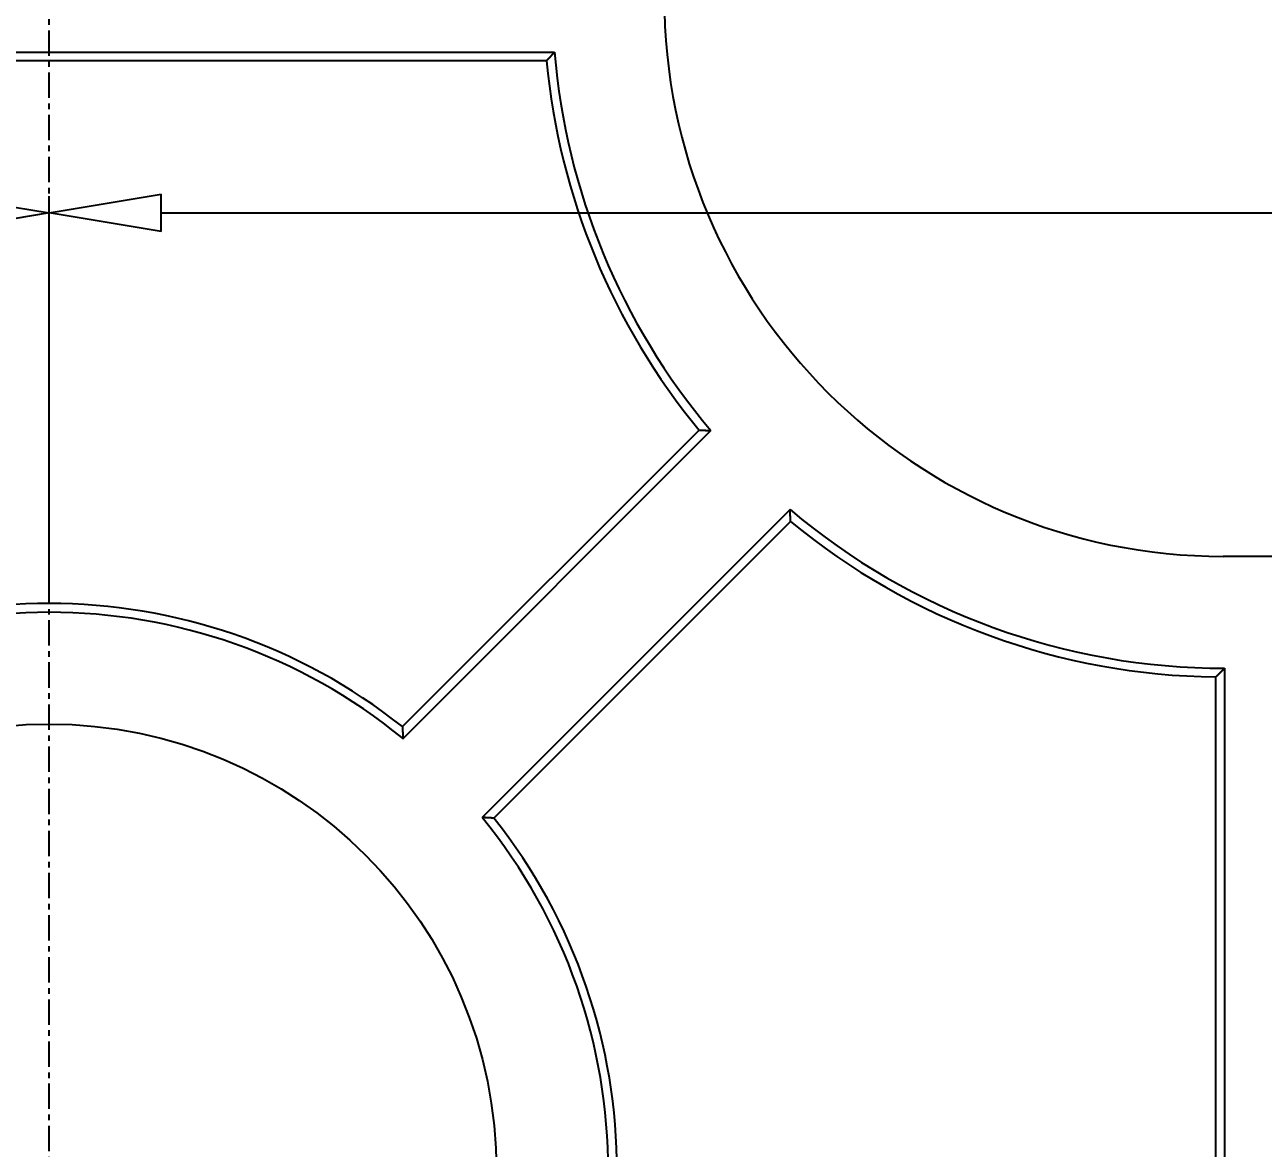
# Model space of a CAD drawing. Extents: x -268 to 907, y 393 to 1224.
# Drawn here: x 249.23 to 271.38, y 827.46 to 847.56 of the extents above; entities that cross this region are included whole.
import ezdxf

# ---------------------------------------------------------------- set-up
doc = ezdxf.new("R2010")
doc.units = 0
doc.header["$LTSCALE"] = 1.21
doc.header["$MEASUREMENT"] = 0
doc.linetypes.add('CENTER', pattern=[0.6, 0.375, -0.075, 0.075, -0.075])
doc.layers.get('0').update_dxf_attribs({"linetype": 'CONTINUOUS'})
doc.layers.get('DEFPOINTS').update_dxf_attribs({"linetype": 'CONTINUOUS'})
doc.layers.add('DIM', color=82, linetype='CONTINUOUS')
doc.styles.get("Standard").update_dxf_attribs({"font": 'txt', "bigfont": 'gbcbig.shx'})
doc.styles.add('TXT', font='txt.shx', dxfattribs={"bigfont": 'gbcbig.shx'})
doc.dimstyles.new('Y3', dxfattribs={"dimtxt": 3, "dimasz": 2, "dimexe": 0.3, "dimexo": 0.3, "dimgap": 0.66, "dimtad": 0, "dimdec": 4, "dimdsep": 46, "dimtxsty": 'Standard', "dimcen": 0, "dimclrd": 3, "dimclre": 3, "dimadec": 0, "dimazin": 0, "dimtfac": 1, "dimtdec": 4, "dimtofl": 0, "dimtmove": 2, "dimatfit": 3, "dimfxl": 0, "dimtolj": 1, "dimarcsym": 0})

# ---------------------------------------------------------------- blocks, each defined once
blk = doc.blocks.new('_CLOSEDBLANK')
at = {"color": 0, "linetype": 'ByBlock'}
for p, q in [((-1, 0.167), (0, 0)), ((-1, 0.167), (-1, -0.167)), ((0, 0), (-1, -0.167))]:
    blk.add_line(p, q, dxfattribs=at)
blk = doc.blocks.new('*D52')
at = {"layer": 'DEFPOINTS', "color": 0}
for p in [(249.664, 844.191), (249.664, 837.192), (163.664, 833.268)]:
    blk.add_point(p, dxfattribs=at)
at = {"layer": 'DIM', "color": 3, "lineweight": -2}
for p, q in [((163.664, 833.568), (163.664, 844.491)), ((249.664, 837.492), (249.664, 844.491)), ((165.664, 844.191), (202.671, 844.191)), ((247.664, 844.191), (210.657, 844.191))]:
    blk.add_line(p, q, dxfattribs=at)
at = {"layer": 'DIM', "color": 3, "lineweight": -2, "xscale": 2, "yscale": 2, "zscale": 2, "rotation": 180}
blk.add_blockref('_CLOSEDBLANK', (163.664, 844.191), dxfattribs=at)
at = {"layer": 'DIM', "color": 3, "lineweight": -2, "xscale": 2, "yscale": 2, "zscale": 2}
blk.add_blockref('_CLOSEDBLANK', (249.664, 844.191), dxfattribs=at)
at = {"layer": 'DIM', "color": 0, "insert": (206.664, 844.191), "char_height": 4, "attachment_point": 5, "style": 'TXT'}
blk.add_mtext('\\A1;86', dxfattribs=at)
blk = doc.blocks.new('*D57')
at = {"layer": 'DEFPOINTS', "color": 0}
for p in [(249.664, 844.191), (249.664, 837.192), (335.664, 833.268)]:
    blk.add_point(p, dxfattribs=at)
at = {"layer": 'DIM', "color": 3, "lineweight": -2}
for p, q in [((249.664, 837.492), (249.664, 844.491)), ((335.664, 833.568), (335.664, 844.491)), ((251.664, 844.191), (288.671, 844.191)), ((333.664, 844.191), (296.657, 844.191))]:
    blk.add_line(p, q, dxfattribs=at)
at = {"layer": 'DIM', "color": 3, "lineweight": -2, "xscale": 2, "yscale": 2, "zscale": 2, "rotation": 180}
blk.add_blockref('_CLOSEDBLANK', (249.664, 844.191), dxfattribs=at)
at = {"layer": 'DIM', "color": 3, "lineweight": -2, "xscale": 2, "yscale": 2, "zscale": 2}
blk.add_blockref('_CLOSEDBLANK', (335.664, 844.191), dxfattribs=at)
at = {"layer": 'DIM', "color": 0, "insert": (292.664, 844.191), "char_height": 4, "attachment_point": 5, "style": 'TXT'}
blk.add_mtext('\\A1;86', dxfattribs=at)

msp = doc.modelspace()

# ---------------------------------------------------------------- linework, layer by layer
at = {"color": 1, "linetype": 'CENTER'}
msp.add_line((249.66401, 635.19808), (249.66401, 1018.89201), dxfattribs=at)
at = {"color": 7, "linetype": 'Continuous'}
for p, q in [((240.62421, 847.06852), (258.70381, 847.06852)), ((258.55977, 846.9113), (240.76826, 846.9113)), ((255.98121, 834.9988), (261.28831, 840.3059)), ((255.99253, 834.78777), (261.50114, 840.29638)), ((262.91535, 838.88217), (257.40674, 833.37356)), ((262.92487, 838.66934), (257.61777, 833.36224)), ((322.71334, 838.04504), (270.66401, 838.04504)), ((270.53145, 818.20154), (270.53145, 835.88854)), ((270.68868, 836.04507), (270.68868, 818.04502))]:
    msp.add_line(p, q, dxfattribs=at)
at = {"color": 7}
for points in [[(258.56, 846.911, 0), (258.561, 846.912, 0), (258.561, 846.913, 0), (258.562, 846.914, 0), (258.563, 846.915, 0), (258.564, 846.915, 0), (258.564, 846.916, 0), (258.565, 846.917, 0), (258.566, 846.918, 0), (258.567, 846.919, 0), (258.567, 846.92, 0), (258.568, 846.92, 0), (258.569, 846.921, 0), (258.57, 846.922, 0), (258.57, 846.923, 0), (258.571, 846.924, 0), (258.572, 846.924, 0), (258.573, 846.925, 0), (258.573, 846.926, 0), (258.574, 846.927, 0), (258.575, 846.928, 0), (258.576, 846.929, 0), (258.576, 846.929, 0), (258.577, 846.93, 0), (258.578, 846.931, 0), (258.579, 846.932, 0), (258.579, 846.933, 0), (258.58, 846.934, 0), (258.581, 846.934, 0), (258.582, 846.935, 0), (258.582, 846.936, 0), (258.583, 846.937, 0), (258.584, 846.938, 0), (258.585, 846.939, 0), (258.585, 846.939, 0), (258.586, 846.94, 0), (258.587, 846.941, 0), (258.588, 846.942, 0), (258.588, 846.943, 0), (258.589, 846.943, 0), (258.59, 846.944, 0), (258.591, 846.945, 0), (258.591, 846.946, 0), (258.592, 846.947, 0), (258.593, 846.948, 0), (258.594, 846.948, 0), (258.594, 846.949, 0), (258.595, 846.95, 0), (258.596, 846.951, 0), (258.597, 846.952, 0), (258.597, 846.953, 0), (258.598, 846.953, 0), (258.599, 846.954, 0), (258.6, 846.955, 0), (258.6, 846.956, 0), (258.601, 846.957, 0), (258.602, 846.957, 0), (258.603, 846.958, 0), (258.603, 846.959, 0), (258.604, 846.96, 0), (258.605, 846.961, 0), (258.606, 846.962, 0), (258.606, 846.962, 0), (258.607, 846.963, 0), (258.608, 846.964, 0), (258.609, 846.965, 0), (258.609, 846.966, 0), (258.61, 846.967, 0), (258.611, 846.967, 0), (258.612, 846.968, 0), (258.612, 846.969, 0), (258.613, 846.97, 0), (258.614, 846.971, 0), (258.615, 846.971, 0), (258.615, 846.972, 0), (258.616, 846.973, 0), (258.617, 846.974, 0), (258.618, 846.975, 0), (258.618, 846.976, 0), (258.619, 846.976, 0), (258.62, 846.977, 0), (258.621, 846.978, 0), (258.621, 846.979, 0), (258.622, 846.98, 0), (258.623, 846.981, 0), (258.624, 846.981, 0), (258.625, 846.982, 0), (258.625, 846.983, 0), (258.626, 846.984, 0), (258.627, 846.985, 0), (258.628, 846.985, 0), (258.628, 846.986, 0), (258.629, 846.987, 0), (258.63, 846.988, 0), (258.631, 846.989, 0), (258.631, 846.99, 0), (258.632, 846.99, 0), (258.633, 846.991, 0), (258.634, 846.992, 0), (258.634, 846.993, 0), (258.635, 846.994, 0), (258.636, 846.995, 0), (258.637, 846.995, 0), (258.637, 846.996, 0), (258.638, 846.997, 0), (258.639, 846.998, 0), (258.64, 846.999, 0), (258.64, 846.999, 0), (258.641, 847, 0), (258.642, 847.001, 0), (258.643, 847.002, 0), (258.643, 847.003, 0), (258.644, 847.004, 0), (258.645, 847.004, 0), (258.646, 847.005, 0), (258.646, 847.006, 0), (258.647, 847.007, 0), (258.648, 847.008, 0), (258.649, 847.009, 0), (258.649, 847.009, 0), (258.65, 847.01, 0), (258.651, 847.011, 0), (258.652, 847.012, 0), (258.652, 847.013, 0), (258.653, 847.013, 0), (258.654, 847.014, 0), (258.655, 847.015, 0), (258.655, 847.016, 0), (258.656, 847.017, 0), (258.657, 847.018, 0), (258.658, 847.018, 0), (258.658, 847.019, 0), (258.659, 847.02, 0), (258.66, 847.021, 0), (258.661, 847.022, 0), (258.661, 847.023, 0), (258.662, 847.023, 0), (258.663, 847.024, 0), (258.664, 847.025, 0), (258.665, 847.026, 0), (258.665, 847.027, 0), (258.666, 847.027, 0), (258.667, 847.028, 0), (258.668, 847.029, 0), (258.668, 847.03, 0), (258.669, 847.031, 0), (258.67, 847.032, 0), (258.671, 847.032, 0), (258.671, 847.033, 0), (258.672, 847.034, 0), (258.673, 847.035, 0), (258.674, 847.036, 0), (258.674, 847.036, 0), (258.675, 847.037, 0), (258.676, 847.038, 0), (258.677, 847.039, 0), (258.677, 847.04, 0), (258.678, 847.041, 0), (258.679, 847.041, 0), (258.68, 847.042, 0), (258.68, 847.043, 0), (258.681, 847.044, 0), (258.682, 847.045, 0), (258.683, 847.046, 0), (258.683, 847.046, 0), (258.684, 847.047, 0), (258.685, 847.048, 0), (258.686, 847.049, 0), (258.686, 847.05, 0), (258.687, 847.05, 0), (258.688, 847.051, 0), (258.689, 847.052, 0), (258.689, 847.053, 0), (258.69, 847.054, 0), (258.691, 847.055, 0), (258.692, 847.055, 0), (258.692, 847.056, 0), (258.693, 847.057, 0), (258.694, 847.058, 0), (258.695, 847.059, 0), (258.695, 847.059, 0), (258.696, 847.06, 0), (258.697, 847.061, 0), (258.698, 847.062, 0), (258.699, 847.063, 0), (258.699, 847.064, 0), (258.7, 847.064, 0), (258.701, 847.065, 0), (258.702, 847.066, 0), (258.702, 847.067, 0), (258.703, 847.068, 0), (258.704, 847.069, 0)], [(261.288, 840.306, 0), (261.289, 840.306, 0), (261.291, 840.306, 0), (261.292, 840.306, 0), (261.293, 840.306, 0), (261.294, 840.306, 0), (261.295, 840.306, 0), (261.296, 840.306, 0), (261.297, 840.305, 0), (261.298, 840.305, 0), (261.299, 840.305, 0), (261.301, 840.305, 0), (261.302, 840.305, 0), (261.303, 840.305, 0), (261.304, 840.305, 0), (261.305, 840.305, 0), (261.306, 840.305, 0), (261.307, 840.305, 0), (261.308, 840.305, 0), (261.309, 840.305, 0), (261.311, 840.305, 0), (261.312, 840.305, 0), (261.313, 840.305, 0), (261.314, 840.305, 0), (261.315, 840.305, 0), (261.316, 840.305, 0), (261.317, 840.305, 0), (261.318, 840.304, 0), (261.32, 840.304, 0), (261.321, 840.304, 0), (261.322, 840.304, 0), (261.323, 840.304, 0), (261.324, 840.304, 0), (261.325, 840.304, 0), (261.326, 840.304, 0), (261.327, 840.304, 0), (261.328, 840.304, 0), (261.33, 840.304, 0), (261.331, 840.304, 0), (261.332, 840.304, 0), (261.333, 840.304, 0), (261.334, 840.304, 0), (261.335, 840.304, 0), (261.336, 840.304, 0), (261.337, 840.304, 0), (261.338, 840.304, 0), (261.34, 840.303, 0), (261.341, 840.303, 0), (261.342, 840.303, 0), (261.343, 840.303, 0), (261.344, 840.303, 0), (261.345, 840.303, 0), (261.346, 840.303, 0), (261.347, 840.303, 0), (261.348, 840.303, 0), (261.35, 840.303, 0), (261.351, 840.303, 0), (261.352, 840.303, 0), (261.353, 840.303, 0), (261.354, 840.303, 0), (261.355, 840.303, 0), (261.356, 840.303, 0), (261.357, 840.303, 0), (261.359, 840.303, 0), (261.36, 840.303, 0), (261.361, 840.303, 0), (261.362, 840.302, 0), (261.363, 840.302, 0), (261.364, 840.302, 0), (261.365, 840.302, 0), (261.366, 840.302, 0), (261.367, 840.302, 0), (261.369, 840.302, 0), (261.37, 840.302, 0), (261.371, 840.302, 0), (261.372, 840.302, 0), (261.373, 840.302, 0), (261.374, 840.302, 0), (261.375, 840.302, 0), (261.376, 840.302, 0), (261.377, 840.302, 0), (261.379, 840.302, 0), (261.38, 840.302, 0), (261.381, 840.302, 0), (261.382, 840.302, 0), (261.383, 840.302, 0), (261.384, 840.301, 0), (261.385, 840.301, 0), (261.386, 840.301, 0), (261.387, 840.301, 0), (261.389, 840.301, 0), (261.39, 840.301, 0), (261.391, 840.301, 0), (261.392, 840.301, 0), (261.393, 840.301, 0), (261.394, 840.301, 0), (261.395, 840.301, 0), (261.396, 840.301, 0), (261.398, 840.301, 0), (261.399, 840.301, 0), (261.4, 840.301, 0), (261.401, 840.301, 0), (261.402, 840.301, 0), (261.403, 840.301, 0), (261.404, 840.301, 0), (261.405, 840.301, 0), (261.406, 840.3, 0), (261.408, 840.3, 0), (261.409, 840.3, 0), (261.41, 840.3, 0), (261.411, 840.3, 0), (261.412, 840.3, 0), (261.413, 840.3, 0), (261.414, 840.3, 0), (261.415, 840.3, 0), (261.416, 840.3, 0), (261.418, 840.3, 0), (261.419, 840.3, 0), (261.42, 840.3, 0), (261.421, 840.3, 0), (261.422, 840.3, 0), (261.423, 840.3, 0), (261.424, 840.3, 0), (261.425, 840.3, 0), (261.426, 840.3, 0), (261.428, 840.3, 0), (261.429, 840.299, 0), (261.43, 840.299, 0), (261.431, 840.299, 0), (261.432, 840.299, 0), (261.433, 840.299, 0), (261.434, 840.299, 0), (261.435, 840.299, 0), (261.437, 840.299, 0), (261.438, 840.299, 0), (261.439, 840.299, 0), (261.44, 840.299, 0), (261.441, 840.299, 0), (261.442, 840.299, 0), (261.443, 840.299, 0), (261.444, 840.299, 0), (261.445, 840.299, 0), (261.447, 840.299, 0), (261.448, 840.299, 0), (261.449, 840.299, 0), (261.45, 840.299, 0), (261.451, 840.299, 0), (261.452, 840.298, 0), (261.453, 840.298, 0), (261.454, 840.298, 0), (261.455, 840.298, 0), (261.457, 840.298, 0), (261.458, 840.298, 0), (261.459, 840.298, 0), (261.46, 840.298, 0), (261.461, 840.298, 0), (261.462, 840.298, 0), (261.463, 840.298, 0), (261.464, 840.298, 0), (261.465, 840.298, 0), (261.467, 840.298, 0), (261.468, 840.298, 0), (261.469, 840.298, 0), (261.47, 840.298, 0), (261.471, 840.298, 0), (261.472, 840.298, 0), (261.473, 840.298, 0), (261.474, 840.298, 0), (261.476, 840.297, 0), (261.477, 840.297, 0), (261.478, 840.297, 0), (261.479, 840.297, 0), (261.48, 840.297, 0), (261.481, 840.297, 0), (261.482, 840.297, 0), (261.483, 840.297, 0), (261.484, 840.297, 0), (261.486, 840.297, 0), (261.487, 840.297, 0), (261.488, 840.297, 0), (261.489, 840.297, 0), (261.49, 840.297, 0), (261.491, 840.297, 0), (261.492, 840.297, 0), (261.493, 840.297, 0), (261.494, 840.297, 0), (261.496, 840.297, 0), (261.497, 840.297, 0), (261.498, 840.297, 0), (261.499, 840.296, 0), (261.5, 840.296, 0), (261.501, 840.296, 0)], [(262.925, 838.669, 0), (262.925, 838.67, 0), (262.925, 838.672, 0), (262.925, 838.673, 0), (262.925, 838.674, 0), (262.925, 838.675, 0), (262.925, 838.676, 0), (262.925, 838.677, 0), (262.924, 838.678, 0), (262.924, 838.679, 0), (262.924, 838.68, 0), (262.924, 838.682, 0), (262.924, 838.683, 0), (262.924, 838.684, 0), (262.924, 838.685, 0), (262.924, 838.686, 0), (262.924, 838.687, 0), (262.924, 838.688, 0), (262.924, 838.689, 0), (262.924, 838.691, 0), (262.924, 838.692, 0), (262.924, 838.693, 0), (262.924, 838.694, 0), (262.924, 838.695, 0), (262.924, 838.696, 0), (262.924, 838.697, 0), (262.924, 838.698, 0), (262.923, 838.699, 0), (262.923, 838.701, 0), (262.923, 838.702, 0), (262.923, 838.703, 0), (262.923, 838.704, 0), (262.923, 838.705, 0), (262.923, 838.706, 0), (262.923, 838.707, 0), (262.923, 838.708, 0), (262.923, 838.709, 0), (262.923, 838.711, 0), (262.923, 838.712, 0), (262.923, 838.713, 0), (262.923, 838.714, 0), (262.923, 838.715, 0), (262.923, 838.716, 0), (262.923, 838.717, 0), (262.923, 838.718, 0), (262.923, 838.719, 0), (262.922, 838.721, 0), (262.922, 838.722, 0), (262.922, 838.723, 0), (262.922, 838.724, 0), (262.922, 838.725, 0), (262.922, 838.726, 0), (262.922, 838.727, 0), (262.922, 838.728, 0), (262.922, 838.73, 0), (262.922, 838.731, 0), (262.922, 838.732, 0), (262.922, 838.733, 0), (262.922, 838.734, 0), (262.922, 838.735, 0), (262.922, 838.736, 0), (262.922, 838.737, 0), (262.922, 838.738, 0), (262.922, 838.74, 0), (262.922, 838.741, 0), (262.921, 838.742, 0), (262.921, 838.743, 0), (262.921, 838.744, 0), (262.921, 838.745, 0), (262.921, 838.746, 0), (262.921, 838.747, 0), (262.921, 838.748, 0), (262.921, 838.75, 0), (262.921, 838.751, 0), (262.921, 838.752, 0), (262.921, 838.753, 0), (262.921, 838.754, 0), (262.921, 838.755, 0), (262.921, 838.756, 0), (262.921, 838.757, 0), (262.921, 838.758, 0), (262.921, 838.76, 0), (262.921, 838.761, 0), (262.921, 838.762, 0), (262.921, 838.763, 0), (262.92, 838.764, 0), (262.92, 838.765, 0), (262.92, 838.766, 0), (262.92, 838.767, 0), (262.92, 838.769, 0), (262.92, 838.77, 0), (262.92, 838.771, 0), (262.92, 838.772, 0), (262.92, 838.773, 0), (262.92, 838.774, 0), (262.92, 838.775, 0), (262.92, 838.776, 0), (262.92, 838.777, 0), (262.92, 838.779, 0), (262.92, 838.78, 0), (262.92, 838.781, 0), (262.92, 838.782, 0), (262.92, 838.783, 0), (262.92, 838.784, 0), (262.92, 838.785, 0), (262.919, 838.786, 0), (262.919, 838.787, 0), (262.919, 838.789, 0), (262.919, 838.79, 0), (262.919, 838.791, 0), (262.919, 838.792, 0), (262.919, 838.793, 0), (262.919, 838.794, 0), (262.919, 838.795, 0), (262.919, 838.796, 0), (262.919, 838.797, 0), (262.919, 838.799, 0), (262.919, 838.8, 0), (262.919, 838.801, 0), (262.919, 838.802, 0), (262.919, 838.803, 0), (262.919, 838.804, 0), (262.919, 838.805, 0), (262.919, 838.806, 0), (262.919, 838.808, 0), (262.918, 838.809, 0), (262.918, 838.81, 0), (262.918, 838.811, 0), (262.918, 838.812, 0), (262.918, 838.813, 0), (262.918, 838.814, 0), (262.918, 838.815, 0), (262.918, 838.816, 0), (262.918, 838.818, 0), (262.918, 838.819, 0), (262.918, 838.82, 0), (262.918, 838.821, 0), (262.918, 838.822, 0), (262.918, 838.823, 0), (262.918, 838.824, 0), (262.918, 838.825, 0), (262.918, 838.826, 0), (262.918, 838.828, 0), (262.918, 838.829, 0), (262.918, 838.83, 0), (262.918, 838.831, 0), (262.917, 838.832, 0), (262.917, 838.833, 0), (262.917, 838.834, 0), (262.917, 838.835, 0), (262.917, 838.836, 0), (262.917, 838.838, 0), (262.917, 838.839, 0), (262.917, 838.84, 0), (262.917, 838.841, 0), (262.917, 838.842, 0), (262.917, 838.843, 0), (262.917, 838.844, 0), (262.917, 838.845, 0), (262.917, 838.847, 0), (262.917, 838.848, 0), (262.917, 838.849, 0), (262.917, 838.85, 0), (262.917, 838.851, 0), (262.917, 838.852, 0), (262.917, 838.853, 0), (262.917, 838.854, 0), (262.916, 838.855, 0), (262.916, 838.857, 0), (262.916, 838.858, 0), (262.916, 838.859, 0), (262.916, 838.86, 0), (262.916, 838.861, 0), (262.916, 838.862, 0), (262.916, 838.863, 0), (262.916, 838.864, 0), (262.916, 838.865, 0), (262.916, 838.867, 0), (262.916, 838.868, 0), (262.916, 838.869, 0), (262.916, 838.87, 0), (262.916, 838.871, 0), (262.916, 838.872, 0), (262.916, 838.873, 0), (262.916, 838.874, 0), (262.916, 838.875, 0), (262.916, 838.877, 0), (262.916, 838.878, 0), (262.915, 838.879, 0), (262.915, 838.88, 0), (262.915, 838.881, 0), (262.915, 838.882, 0)], [(270.689, 836.045, 0), (270.688, 836.044, 0), (270.687, 836.043, 0), (270.686, 836.043, 0), (270.685, 836.042, 0), (270.685, 836.041, 0), (270.684, 836.04, 0), (270.683, 836.039, 0), (270.682, 836.038, 0), (270.681, 836.038, 0), (270.68, 836.037, 0), (270.68, 836.036, 0), (270.679, 836.035, 0), (270.678, 836.034, 0), (270.677, 836.034, 0), (270.676, 836.033, 0), (270.676, 836.032, 0), (270.675, 836.031, 0), (270.674, 836.03, 0), (270.673, 836.029, 0), (270.672, 836.029, 0), (270.671, 836.028, 0), (270.671, 836.027, 0), (270.67, 836.026, 0), (270.669, 836.025, 0), (270.668, 836.025, 0), (270.667, 836.024, 0), (270.667, 836.023, 0), (270.666, 836.022, 0), (270.665, 836.021, 0), (270.664, 836.02, 0), (270.663, 836.02, 0), (270.662, 836.019, 0), (270.662, 836.018, 0), (270.661, 836.017, 0), (270.66, 836.016, 0), (270.659, 836.015, 0), (270.658, 836.015, 0), (270.657, 836.014, 0), (270.657, 836.013, 0), (270.656, 836.012, 0), (270.655, 836.011, 0), (270.654, 836.011, 0), (270.653, 836.01, 0), (270.653, 836.009, 0), (270.652, 836.008, 0), (270.651, 836.007, 0), (270.65, 836.006, 0), (270.649, 836.006, 0), (270.648, 836.005, 0), (270.648, 836.004, 0), (270.647, 836.003, 0), (270.646, 836.002, 0), (270.645, 836.002, 0), (270.644, 836.001, 0), (270.644, 836, 0), (270.643, 835.999, 0), (270.642, 835.998, 0), (270.641, 835.997, 0), (270.64, 835.997, 0), (270.639, 835.996, 0), (270.639, 835.995, 0), (270.638, 835.994, 0), (270.637, 835.993, 0), (270.636, 835.993, 0), (270.635, 835.992, 0), (270.634, 835.991, 0), (270.634, 835.99, 0), (270.633, 835.989, 0), (270.632, 835.988, 0), (270.631, 835.988, 0), (270.63, 835.987, 0), (270.63, 835.986, 0), (270.629, 835.985, 0), (270.628, 835.984, 0), (270.627, 835.983, 0), (270.626, 835.983, 0), (270.625, 835.982, 0), (270.625, 835.981, 0), (270.624, 835.98, 0), (270.623, 835.979, 0), (270.622, 835.979, 0), (270.621, 835.978, 0), (270.62, 835.977, 0), (270.62, 835.976, 0), (270.619, 835.975, 0), (270.618, 835.974, 0), (270.617, 835.974, 0), (270.616, 835.973, 0), (270.616, 835.972, 0), (270.615, 835.971, 0), (270.614, 835.97, 0), (270.613, 835.97, 0), (270.612, 835.969, 0), (270.611, 835.968, 0), (270.611, 835.967, 0), (270.61, 835.966, 0), (270.609, 835.965, 0), (270.608, 835.965, 0), (270.607, 835.964, 0), (270.606, 835.963, 0), (270.606, 835.962, 0), (270.605, 835.961, 0), (270.604, 835.961, 0), (270.603, 835.96, 0), (270.602, 835.959, 0), (270.602, 835.958, 0), (270.601, 835.957, 0), (270.6, 835.956, 0), (270.599, 835.956, 0), (270.598, 835.955, 0), (270.597, 835.954, 0), (270.597, 835.953, 0), (270.596, 835.952, 0), (270.595, 835.952, 0), (270.594, 835.951, 0), (270.593, 835.95, 0), (270.592, 835.949, 0), (270.592, 835.948, 0), (270.591, 835.947, 0), (270.59, 835.947, 0), (270.589, 835.946, 0), (270.588, 835.945, 0), (270.588, 835.944, 0), (270.587, 835.943, 0), (270.586, 835.943, 0), (270.585, 835.942, 0), (270.584, 835.941, 0), (270.583, 835.94, 0), (270.583, 835.939, 0), (270.582, 835.938, 0), (270.581, 835.938, 0), (270.58, 835.937, 0), (270.579, 835.936, 0), (270.578, 835.935, 0), (270.578, 835.934, 0), (270.577, 835.934, 0), (270.576, 835.933, 0), (270.575, 835.932, 0), (270.574, 835.931, 0), (270.574, 835.93, 0), (270.573, 835.929, 0), (270.572, 835.929, 0), (270.571, 835.928, 0), (270.57, 835.927, 0), (270.569, 835.926, 0), (270.569, 835.925, 0), (270.568, 835.925, 0), (270.567, 835.924, 0), (270.566, 835.923, 0), (270.565, 835.922, 0), (270.564, 835.921, 0), (270.564, 835.92, 0), (270.563, 835.92, 0), (270.562, 835.919, 0), (270.561, 835.918, 0), (270.56, 835.917, 0), (270.56, 835.916, 0), (270.559, 835.916, 0), (270.558, 835.915, 0), (270.557, 835.914, 0), (270.556, 835.913, 0), (270.555, 835.912, 0), (270.555, 835.911, 0), (270.554, 835.911, 0), (270.553, 835.91, 0), (270.552, 835.909, 0), (270.551, 835.908, 0), (270.55, 835.907, 0), (270.55, 835.907, 0), (270.549, 835.906, 0), (270.548, 835.905, 0), (270.547, 835.904, 0), (270.546, 835.903, 0), (270.545, 835.902, 0), (270.545, 835.902, 0), (270.544, 835.901, 0), (270.543, 835.9, 0), (270.542, 835.899, 0), (270.541, 835.898, 0), (270.541, 835.898, 0), (270.54, 835.897, 0), (270.539, 835.896, 0), (270.538, 835.895, 0), (270.537, 835.894, 0), (270.536, 835.893, 0), (270.536, 835.893, 0), (270.535, 835.892, 0), (270.534, 835.891, 0), (270.533, 835.89, 0), (270.532, 835.889, 0), (270.531, 835.889, 0)], [(255.981, 834.999, 0), (255.981, 834.998, 0), (255.981, 834.997, 0), (255.981, 834.995, 0), (255.981, 834.994, 0), (255.982, 834.993, 0), (255.982, 834.992, 0), (255.982, 834.991, 0), (255.982, 834.99, 0), (255.982, 834.989, 0), (255.982, 834.988, 0), (255.982, 834.987, 0), (255.982, 834.986, 0), (255.982, 834.984, 0), (255.982, 834.983, 0), (255.982, 834.982, 0), (255.982, 834.981, 0), (255.982, 834.98, 0), (255.982, 834.979, 0), (255.982, 834.978, 0), (255.982, 834.977, 0), (255.983, 834.976, 0), (255.983, 834.974, 0), (255.983, 834.973, 0), (255.983, 834.972, 0), (255.983, 834.971, 0), (255.983, 834.97, 0), (255.983, 834.969, 0), (255.983, 834.968, 0), (255.983, 834.967, 0), (255.983, 834.966, 0), (255.983, 834.965, 0), (255.983, 834.963, 0), (255.983, 834.962, 0), (255.983, 834.961, 0), (255.983, 834.96, 0), (255.983, 834.959, 0), (255.984, 834.958, 0), (255.984, 834.957, 0), (255.984, 834.956, 0), (255.984, 834.955, 0), (255.984, 834.954, 0), (255.984, 834.952, 0), (255.984, 834.951, 0), (255.984, 834.95, 0), (255.984, 834.949, 0), (255.984, 834.948, 0), (255.984, 834.947, 0), (255.984, 834.946, 0), (255.984, 834.945, 0), (255.984, 834.944, 0), (255.984, 834.942, 0), (255.984, 834.941, 0), (255.984, 834.94, 0), (255.985, 834.939, 0), (255.985, 834.938, 0), (255.985, 834.937, 0), (255.985, 834.936, 0), (255.985, 834.935, 0), (255.985, 834.934, 0), (255.985, 834.933, 0), (255.985, 834.931, 0), (255.985, 834.93, 0), (255.985, 834.929, 0), (255.985, 834.928, 0), (255.985, 834.927, 0), (255.985, 834.926, 0), (255.985, 834.925, 0), (255.985, 834.924, 0), (255.985, 834.923, 0), (255.986, 834.921, 0), (255.986, 834.92, 0), (255.986, 834.919, 0), (255.986, 834.918, 0), (255.986, 834.917, 0), (255.986, 834.916, 0), (255.986, 834.915, 0), (255.986, 834.914, 0), (255.986, 834.913, 0), (255.986, 834.912, 0), (255.986, 834.91, 0), (255.986, 834.909, 0), (255.986, 834.908, 0), (255.986, 834.907, 0), (255.986, 834.906, 0), (255.986, 834.905, 0), (255.986, 834.904, 0), (255.987, 834.903, 0), (255.987, 834.902, 0), (255.987, 834.9, 0), (255.987, 834.899, 0), (255.987, 834.898, 0), (255.987, 834.897, 0), (255.987, 834.896, 0), (255.987, 834.895, 0), (255.987, 834.894, 0), (255.987, 834.893, 0), (255.987, 834.892, 0), (255.987, 834.891, 0), (255.987, 834.889, 0), (255.987, 834.888, 0), (255.987, 834.887, 0), (255.987, 834.886, 0), (255.988, 834.885, 0), (255.988, 834.884, 0), (255.988, 834.883, 0), (255.988, 834.882, 0), (255.988, 834.881, 0), (255.988, 834.879, 0), (255.988, 834.878, 0), (255.988, 834.877, 0), (255.988, 834.876, 0), (255.988, 834.875, 0), (255.988, 834.874, 0), (255.988, 834.873, 0), (255.988, 834.872, 0), (255.988, 834.871, 0), (255.988, 834.87, 0), (255.988, 834.868, 0), (255.988, 834.867, 0), (255.988, 834.866, 0), (255.989, 834.865, 0), (255.989, 834.864, 0), (255.989, 834.863, 0), (255.989, 834.862, 0), (255.989, 834.861, 0), (255.989, 834.86, 0), (255.989, 834.858, 0), (255.989, 834.857, 0), (255.989, 834.856, 0), (255.989, 834.855, 0), (255.989, 834.854, 0), (255.989, 834.853, 0), (255.989, 834.852, 0), (255.989, 834.851, 0), (255.989, 834.85, 0), (255.989, 834.849, 0), (255.989, 834.847, 0), (255.99, 834.846, 0), (255.99, 834.845, 0), (255.99, 834.844, 0), (255.99, 834.843, 0), (255.99, 834.842, 0), (255.99, 834.841, 0), (255.99, 834.84, 0), (255.99, 834.839, 0), (255.99, 834.837, 0), (255.99, 834.836, 0), (255.99, 834.835, 0), (255.99, 834.834, 0), (255.99, 834.833, 0), (255.99, 834.832, 0), (255.99, 834.831, 0), (255.99, 834.83, 0), (255.99, 834.829, 0), (255.991, 834.828, 0), (255.991, 834.826, 0), (255.991, 834.825, 0), (255.991, 834.824, 0), (255.991, 834.823, 0), (255.991, 834.822, 0), (255.991, 834.821, 0), (255.991, 834.82, 0), (255.991, 834.819, 0), (255.991, 834.818, 0), (255.991, 834.817, 0), (255.991, 834.815, 0), (255.991, 834.814, 0), (255.991, 834.813, 0), (255.991, 834.812, 0), (255.991, 834.811, 0), (255.991, 834.81, 0), (255.991, 834.809, 0), (255.992, 834.808, 0), (255.992, 834.807, 0), (255.992, 834.805, 0), (255.992, 834.804, 0), (255.992, 834.803, 0), (255.992, 834.802, 0), (255.992, 834.801, 0), (255.992, 834.8, 0), (255.992, 834.799, 0), (255.992, 834.798, 0), (255.992, 834.797, 0), (255.992, 834.796, 0), (255.992, 834.794, 0), (255.992, 834.793, 0), (255.992, 834.792, 0), (255.992, 834.791, 0), (255.992, 834.79, 0), (255.992, 834.789, 0), (255.993, 834.788, 0)], [(257.618, 833.362, 0), (257.617, 833.362, 0), (257.616, 833.362, 0), (257.614, 833.362, 0), (257.613, 833.362, 0), (257.612, 833.363, 0), (257.611, 833.363, 0), (257.61, 833.363, 0), (257.609, 833.363, 0), (257.608, 833.363, 0), (257.607, 833.363, 0), (257.606, 833.363, 0), (257.605, 833.363, 0), (257.603, 833.363, 0), (257.602, 833.363, 0), (257.601, 833.363, 0), (257.6, 833.363, 0), (257.599, 833.363, 0), (257.598, 833.363, 0), (257.597, 833.363, 0), (257.596, 833.363, 0), (257.595, 833.364, 0), (257.593, 833.364, 0), (257.592, 833.364, 0), (257.591, 833.364, 0), (257.59, 833.364, 0), (257.589, 833.364, 0), (257.588, 833.364, 0), (257.587, 833.364, 0), (257.586, 833.364, 0), (257.585, 833.364, 0), (257.584, 833.364, 0), (257.582, 833.364, 0), (257.581, 833.364, 0), (257.58, 833.364, 0), (257.579, 833.364, 0), (257.578, 833.364, 0), (257.577, 833.365, 0), (257.576, 833.365, 0), (257.575, 833.365, 0), (257.574, 833.365, 0), (257.572, 833.365, 0), (257.571, 833.365, 0), (257.57, 833.365, 0), (257.569, 833.365, 0), (257.568, 833.365, 0), (257.567, 833.365, 0), (257.566, 833.365, 0), (257.565, 833.365, 0), (257.564, 833.365, 0), (257.563, 833.365, 0), (257.561, 833.365, 0), (257.56, 833.365, 0), (257.559, 833.366, 0), (257.558, 833.366, 0), (257.557, 833.366, 0), (257.556, 833.366, 0), (257.555, 833.366, 0), (257.554, 833.366, 0), (257.553, 833.366, 0), (257.551, 833.366, 0), (257.55, 833.366, 0), (257.549, 833.366, 0), (257.548, 833.366, 0), (257.547, 833.366, 0), (257.546, 833.366, 0), (257.545, 833.366, 0), (257.544, 833.366, 0), (257.543, 833.366, 0), (257.542, 833.367, 0), (257.54, 833.367, 0), (257.539, 833.367, 0), (257.538, 833.367, 0), (257.537, 833.367, 0), (257.536, 833.367, 0), (257.535, 833.367, 0), (257.534, 833.367, 0), (257.533, 833.367, 0), (257.532, 833.367, 0), (257.53, 833.367, 0), (257.529, 833.367, 0), (257.528, 833.367, 0), (257.527, 833.367, 0), (257.526, 833.367, 0), (257.525, 833.367, 0), (257.524, 833.367, 0), (257.523, 833.368, 0), (257.522, 833.368, 0), (257.521, 833.368, 0), (257.519, 833.368, 0), (257.518, 833.368, 0), (257.517, 833.368, 0), (257.516, 833.368, 0), (257.515, 833.368, 0), (257.514, 833.368, 0), (257.513, 833.368, 0), (257.512, 833.368, 0), (257.511, 833.368, 0), (257.51, 833.368, 0), (257.508, 833.368, 0), (257.507, 833.368, 0), (257.506, 833.368, 0), (257.505, 833.368, 0), (257.504, 833.369, 0), (257.503, 833.369, 0), (257.502, 833.369, 0), (257.501, 833.369, 0), (257.5, 833.369, 0), (257.498, 833.369, 0), (257.497, 833.369, 0), (257.496, 833.369, 0), (257.495, 833.369, 0), (257.494, 833.369, 0), (257.493, 833.369, 0), (257.492, 833.369, 0), (257.491, 833.369, 0), (257.49, 833.369, 0), (257.489, 833.369, 0), (257.487, 833.369, 0), (257.486, 833.369, 0), (257.485, 833.37, 0), (257.484, 833.37, 0), (257.483, 833.37, 0), (257.482, 833.37, 0), (257.481, 833.37, 0), (257.48, 833.37, 0), (257.479, 833.37, 0), (257.477, 833.37, 0), (257.476, 833.37, 0), (257.475, 833.37, 0), (257.474, 833.37, 0), (257.473, 833.37, 0), (257.472, 833.37, 0), (257.471, 833.37, 0), (257.47, 833.37, 0), (257.469, 833.37, 0), (257.468, 833.37, 0), (257.466, 833.371, 0), (257.465, 833.371, 0), (257.464, 833.371, 0), (257.463, 833.371, 0), (257.462, 833.371, 0), (257.461, 833.371, 0), (257.46, 833.371, 0), (257.459, 833.371, 0), (257.458, 833.371, 0), (257.456, 833.371, 0), (257.455, 833.371, 0), (257.454, 833.371, 0), (257.453, 833.371, 0), (257.452, 833.371, 0), (257.451, 833.371, 0), (257.45, 833.371, 0), (257.449, 833.371, 0), (257.448, 833.371, 0), (257.447, 833.372, 0), (257.445, 833.372, 0), (257.444, 833.372, 0), (257.443, 833.372, 0), (257.442, 833.372, 0), (257.441, 833.372, 0), (257.44, 833.372, 0), (257.439, 833.372, 0), (257.438, 833.372, 0), (257.437, 833.372, 0), (257.435, 833.372, 0), (257.434, 833.372, 0), (257.433, 833.372, 0), (257.432, 833.372, 0), (257.431, 833.372, 0), (257.43, 833.372, 0), (257.429, 833.372, 0), (257.428, 833.372, 0), (257.427, 833.373, 0), (257.426, 833.373, 0), (257.424, 833.373, 0), (257.423, 833.373, 0), (257.422, 833.373, 0), (257.421, 833.373, 0), (257.42, 833.373, 0), (257.419, 833.373, 0), (257.418, 833.373, 0), (257.417, 833.373, 0), (257.416, 833.373, 0), (257.414, 833.373, 0), (257.413, 833.373, 0), (257.412, 833.373, 0), (257.411, 833.373, 0), (257.41, 833.373, 0), (257.409, 833.373, 0), (257.408, 833.374, 0), (257.407, 833.374, 0)]]:
    msp.add_polyline3d(points, dxfattribs=at)
at = {"color": 7, "linetype": 'Continuous'}
msp.add_circle((249.66401, 827.04504), 8, dxfattribs=at)
for centre, radius, start, end in [((270.66401, 848.04504), 10, 180, 270), ((270.66401, 848.04504), 12.15722, 185.35099, 219.537852), ((270.66401, 848.04504), 12, 184.667697, 220.219808), ((270.66401, 848.04504), 12, 229.780192, 270.117757), ((270.66401, 848.04504), 12.15722, 230.462148, 269.375244), ((249.66401, 827.04504), 10.15722, 51.541975, 128.458025), ((249.66401, 827.04504), 10, 50.73917, 129.26083), ((249.66401, 827.04504), 10, 320.73917, 39.26083), ((249.66401, 827.04504), 10.15722, 321.541975, 38.458025)]:
    msp.add_arc(centre, radius, start, end, dxfattribs=at)

# ---------------------------------------------------------------- dimensions: what is measured, and where the dimension line sits
at = {"layer": 'DIM', "color": 0}
dim = msp.add_linear_dim(base=(249.66401, 844.1911), p1=(163.66401, 833.26799), p2=(249.66401, 837.1916), dimstyle='Y3', override={"dimtxt": 4, "dimdec": 2, "dimtxsty": 'TXT', "dimblk": 'CLOSEDBLANK', "dimtdec": 2, "dimtmove": 0, "dimldrblk": 'CLOSEDBLANK', "dimtzin": 0}, dxfattribs=at)
dim.commit()
dim.dimension.update_dxf_attribs({"geometry": '*D52', "text_midpoint": (206.66401, 844.1911), "dimtype": 160})
dim = msp.add_linear_dim(base=(249.66401, 844.1911), p1=(335.66401, 833.26799), p2=(249.66401, 837.1916), angle=180, dimstyle='Y3', override={"dimtxt": 4, "dimdec": 2, "dimtxsty": 'TXT', "dimblk": 'CLOSEDBLANK', "dimtdec": 2, "dimtmove": 0, "dimldrblk": 'CLOSEDBLANK', "dimtzin": 0}, dxfattribs=at)
dim.commit()
dim.dimension.update_dxf_attribs({"geometry": '*D57', "text_midpoint": (292.66401, 844.1911), "dimtype": 160})

doc.saveas('drawing.dxf')
